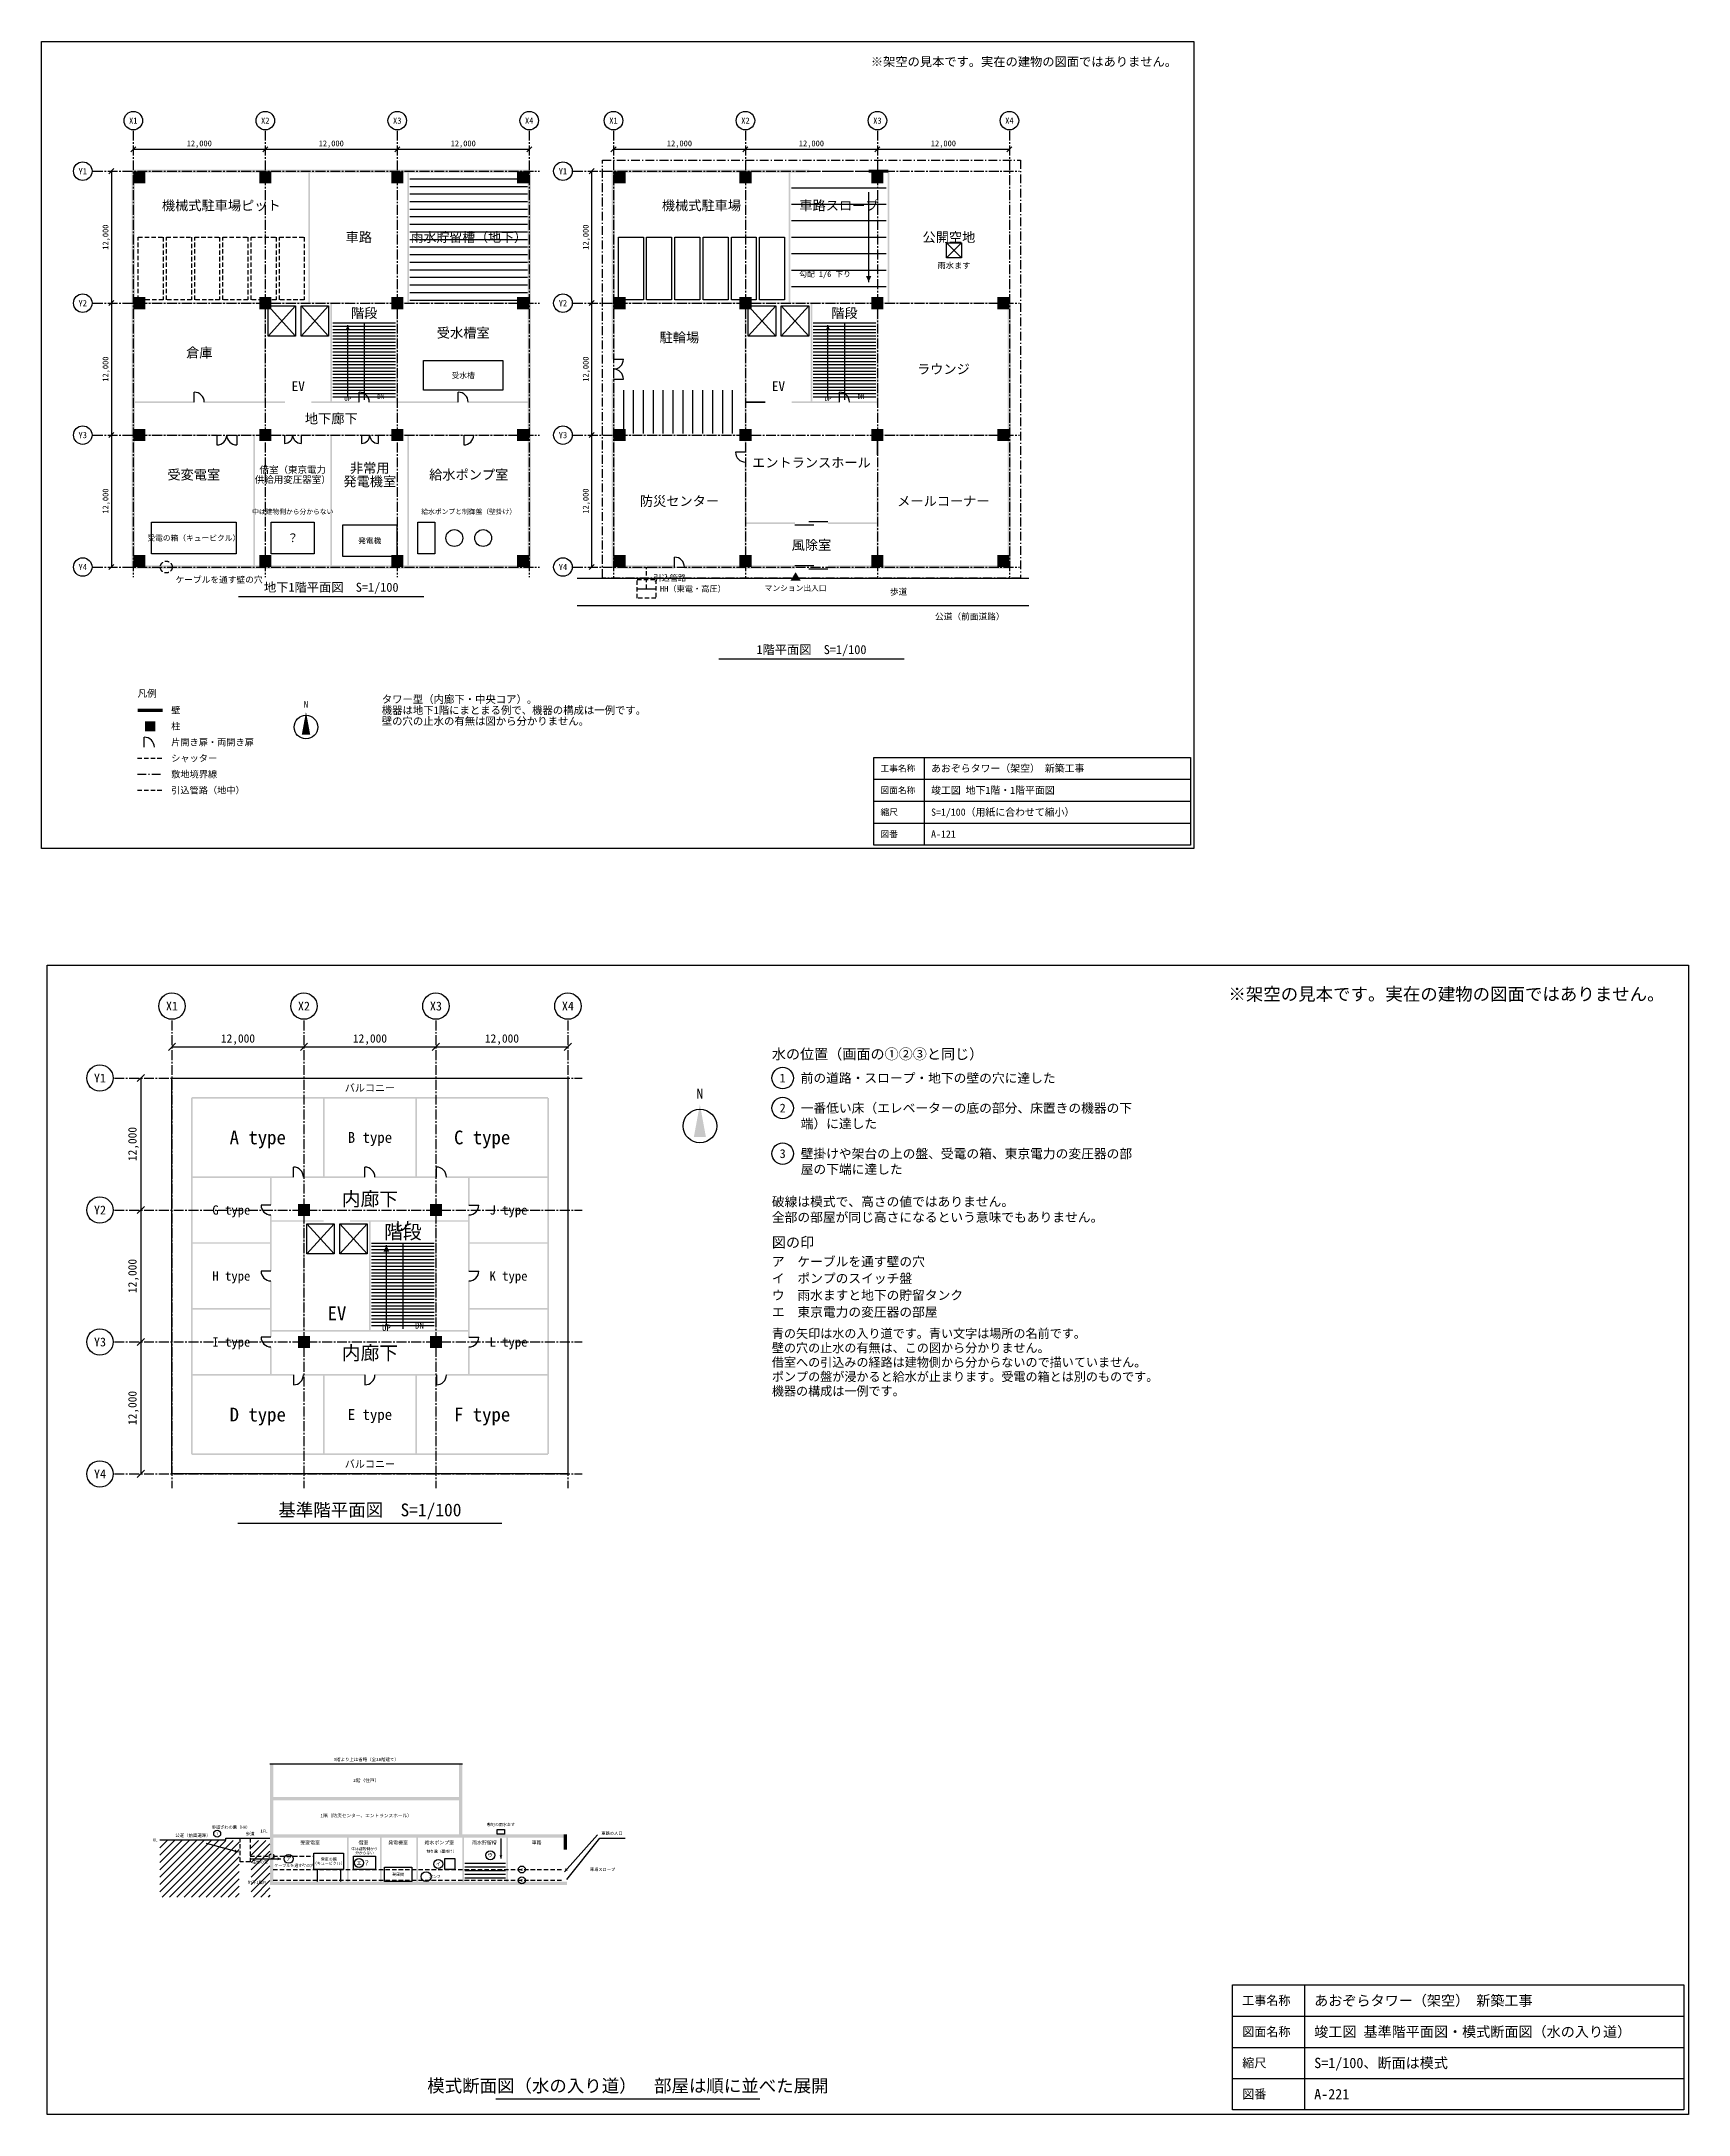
# Model space of a CAD drawing. Header units: millimetres. Extents: x 1226 to 150982, y -189744 to -1226.
import ezdxf
from ezdxf.enums import TextEntityAlignment as Align

# ---------------------------------------------------------------- set-up
doc = ezdxf.new("R2010")
doc.units = ezdxf.units.MM
for name, pattern in [('CENTER', [1350, 900, -150, 150, -150]), ('DASHDOT', [1300, 800, -200, 100, -200]), ('DASHED', [600, 400, -200])]:
    doc.linetypes.add(name, pattern=pattern)
for name, color, linetype in [('シャッター', 7, 'DASHED'), ('図枠', 7, 'CONTINUOUS'), ('地盤', 8, 'CONTINUOUS'), ('壁', 7, 'CONTINUOUS'), ('寸法', 5, 'CONTINUOUS'), ('建具', 7, 'CONTINUOUS'), ('引込', 5, 'DASHED'), ('敷地', 7, 'DASHDOT'), ('文字', 7, 'CONTINUOUS'), ('柱', 7, 'CONTINUOUS'), ('水の位置', 4, 'DASHED'), ('水の入り道', 4, 'CONTINUOUS'), ('設備', 8, 'CONTINUOUS'), ('通り芯', 1, 'CENTER'), ('道路', 8, 'CONTINUOUS'), ('階段EV', 8, 'CONTINUOUS')]:
    doc.layers.add(name, color=color, linetype=linetype)
doc.styles.add('JP', font='msgothic.ttc')

msp = doc.modelspace()

# ---------------------------------------------------------------- linework, layer by layer
at = {"layer": 'シャッター'}
for p, q in [((71034.04, -13021.28), (76434.04, -13021.28)), ((9957.45, -66408.51), (12255.32, -66408.51))]:
    msp.add_line(p, q, dxfattribs=at)
for points in [[(10024.47, -19021.28), (12291.13, -19021.28), (12291.13, -24721.28), (10024.47, -24721.28)], [(12591.13, -19021.28), (14857.8, -19021.28), (14857.8, -24721.28), (12591.13, -24721.28)], [(15157.8, -19021.28), (17424.47, -19021.28), (17424.47, -24721.28), (15157.8, -24721.28)], [(17724.47, -19021.28), (19991.13, -19021.28), (19991.13, -24721.28), (17724.47, -24721.28)], [(20291.13, -19021.28), (22557.8, -19021.28), (22557.8, -24721.28), (20291.13, -24721.28)], [(22857.8, -19021.28), (25124.47, -19021.28), (25124.47, -24721.28), (22857.8, -24721.28)]]:
    msp.add_lwpolyline(points, close=True, dxfattribs=at)
at = {"layer": '図枠'}
for p, q in [((19148.94, -51702.13), (36000, -51702.13)), ((62808.51, -57370.21), (79659.57, -57370.21)), ((81497.87, -66331.91), (81497.87, -74297.87)), ((76902.13, -68323.4), (105702.13, -68323.4)), ((76902.13, -70314.89), (105702.13, -70314.89)), ((76902.13, -72306.38), (105702.13, -72306.38)), ((19090.91, -135962.09), (43090.91, -135962.09)), ((22000, -157862.09), (39500, -157862.09)), ((116072.73, -177962.09), (116072.73, -189307.54)), ((109527.27, -180798.45), (150545.45, -180798.45)), ((109527.27, -183634.82), (150545.45, -183634.82)), ((109527.27, -186471.18), (150545.45, -186471.18)), ((42545.45, -188325.73), (66545.45, -188325.73))]:
    msp.add_line(p, q, dxfattribs=at)
for points in [[(1225.53, -1225.53), (106008.51, -1225.53), (106008.51, -74604.26), (1225.53, -74604.26)], [(76902.13, -66331.91), (105702.13, -66331.91), (105702.13, -74297.87), (76902.13, -74297.87)], [(1745.45, -85234.82), (150981.82, -85234.82), (150981.82, -189743.91), (1745.45, -189743.91)], [(109527.27, -177962.09), (150545.45, -177962.09), (150545.45, -189307.54), (109527.27, -189307.54)]]:
    msp.add_lwpolyline(points, close=True, dxfattribs=at)
for centre, radius in [((9574.47, -8425.53), 842.55), ((21574.47, -8425.53), 842.55), ((33574.47, -8425.53), 842.55), ((45574.47, -8425.53), 842.55), ((53234.04, -8425.53), 842.55), ((65234.04, -8425.53), 842.55), ((77234.04, -8425.53), 842.55), ((89234.04, -8425.53), 842.55), ((4978.72, -13021.28), 842.55), ((48638.3, -13021.28), 842.55), ((4978.72, -25021.28), 842.55), ((48638.3, -25021.28), 842.55), ((4978.72, -37021.28), 842.55), ((48638.3, -37021.28), 842.55), ((4978.72, -49021.28), 842.55), ((48638.3, -49021.28), 842.55), ((25276.6, -63574.47), 1072.34), ((13090.91, -88943.91), 1200), ((25090.91, -88943.91), 1200), ((37090.91, -88943.91), 1200), ((49090.91, -88943.91), 1200), ((6545.45, -95489.36), 1200), ((61090.91, -99853), 1527.27), ((6545.45, -107489.36), 1200), ((6545.45, -119489.36), 1200), ((6545.45, -131489.36), 1200), ((42037.04, -166162.09), 407.41), ((23700, -166492.09), 407.41), ((30100, -166862.09), 407.41), ((37300, -166962.09), 407.41)]:
    msp.add_circle(centre, radius, dxfattribs=at)
for points in [[(69794.04, -49485.11), (69334.47, -50251.06), (70253.62, -50251.06)], [(25276.6, -62195.74), (24893.62, -64263.83), (25659.57, -64263.83)], [(61090.91, -97889.36), (60545.45, -100834.82), (61636.36, -100834.82)]]:
    msp.add_solid(points, dxfattribs=at)
at = {"layer": '地盤'}
for p, q in [((12666.67, -164836.16), (12000, -165502.83)), ((13333.33, -164836.16), (12000, -166169.5)), ((14000, -164836.16), (12000, -166836.16)), ((14666.67, -164836.16), (12000, -167502.83)), ((15333.33, -164836.16), (12000, -168169.5)), ((16000, -164836.16), (12000, -168836.16)), ((16666.67, -164836.16), (12000, -169502.83)), ((17333.33, -164836.16), (12207.41, -169962.09)), ((18000, -164836.16), (12874.07, -169962.09)), ((18666.67, -164836.16), (13540.74, -169962.09)), ((19200, -164969.5), (14207.41, -169962.09)), ((19200, -165636.16), (14874.07, -169962.09)), ((20966.67, -164836.16), (20300, -165502.83)), ((21633.33, -164836.16), (20300, -166169.5)), ((22000, -165136.16), (20300, -166836.16)), ((22000, -165802.83), (20300, -167502.83)), ((19200, -166302.83), (15540.74, -169962.09)), ((19200, -166969.5), (16207.41, -169962.09)), ((19200, -167636.16), (16874.07, -169962.09)), ((22000, -166469.5), (20300, -168169.5)), ((22000, -167136.16), (20300, -168836.16)), ((19200, -168302.83), (17540.74, -169962.09)), ((19200, -168969.5), (18207.41, -169962.09)), ((19200, -169636.16), (18874.07, -169962.09)), ((22000, -167802.83), (20300, -169502.83)), ((22000, -168469.5), (20507.41, -169962.09)), ((22000, -169136.16), (21174.07, -169962.09)), ((22000, -169802.83), (21840.74, -169962.09))]:
    msp.add_line(p, q, dxfattribs=at)
at = {"layer": '壁'}
for points in [[(9424.47, -13021.28), (9724.47, -13021.28), (9424.47, -49021.28), (9724.47, -49021.28)], [(9574.47, -12871.28), (45574.47, -12871.28), (9574.47, -13171.28), (45574.47, -13171.28)], [(25499.47, -13021.28), (25649.47, -13021.28), (25499.47, -25021.28), (25649.47, -25021.28)], [(34499.47, -13021.28), (34649.47, -13021.28), (34499.47, -25021.28), (34649.47, -25021.28)], [(45424.47, -13021.28), (45724.47, -13021.28), (45424.47, -49021.28), (45724.47, -49021.28)], [(53084.04, -13021.28), (53384.04, -13021.28), (53084.04, -30121.28), (53384.04, -30121.28)], [(53234.04, -12871.28), (71034.04, -12871.28), (53234.04, -13171.28), (71034.04, -13171.28)], [(69159.04, -13021.28), (69309.04, -13021.28), (69159.04, -25021.28), (69309.04, -25021.28)], [(76434.04, -12871.28), (78234.04, -12871.28), (76434.04, -13171.28), (78234.04, -13171.28)], [(78159.04, -13021.28), (78309.04, -13021.28), (78159.04, -25021.28), (78309.04, -25021.28)], [(9574.47, -24946.28), (29174.47, -24946.28), (9574.47, -25096.28), (29174.47, -25096.28)], [(21499.47, -25021.28), (21649.47, -25021.28), (21499.47, -34021.28), (21649.47, -34021.28)], [(27499.47, -25021.28), (27649.47, -25021.28), (27499.47, -34021.28), (27649.47, -34021.28)], [(30974.47, -24946.28), (45574.47, -24946.28), (30974.47, -25096.28), (45574.47, -25096.28)], [(33499.47, -25021.28), (33649.47, -25021.28), (33499.47, -34021.28), (33649.47, -34021.28)], [(53234.04, -24946.28), (89234.04, -24946.28), (53234.04, -25096.28), (89234.04, -25096.28)], [(65159.04, -25021.28), (65309.04, -25021.28), (65159.04, -38571.28), (65309.04, -38571.28)], [(71159.04, -25021.28), (71309.04, -25021.28), (71159.04, -34021.28), (71309.04, -34021.28)], [(77159.04, -25021.28), (77309.04, -25021.28), (77159.04, -34321.28), (77309.04, -34321.28)], [(89084.04, -25021.28), (89384.04, -25021.28), (89084.04, -49021.28), (89384.04, -49021.28)], [(53084.04, -31921.28), (53384.04, -31921.28), (53084.04, -49021.28), (53384.04, -49021.28)], [(9574.47, -33946.28), (15124.47, -33946.28), (9574.47, -34096.28), (15124.47, -34096.28)], [(16024.47, -33946.28), (23374.47, -33946.28), (16024.47, -34096.28), (23374.47, -34096.28)], [(25774.47, -33946.28), (30124.47, -33946.28), (25774.47, -34096.28), (30124.47, -34096.28)], [(31024.47, -33946.28), (39124.47, -33946.28), (31024.47, -34096.28), (39124.47, -34096.28)], [(40024.47, -33946.28), (45574.47, -33946.28), (40024.47, -34096.28), (45574.47, -34096.28)], [(65234.04, -33946.28), (67034.04, -33946.28), (65234.04, -34096.28), (67034.04, -34096.28)], [(69434.04, -33946.28), (73784.04, -33946.28), (69434.04, -34096.28), (73784.04, -34096.28)], [(74684.04, -33946.28), (77234.04, -33946.28), (74684.04, -34096.28), (77234.04, -34096.28)], [(9574.47, -36946.28), (17174.47, -36946.28), (9574.47, -37096.28), (17174.47, -37096.28)], [(18974.47, -36946.28), (23324.47, -36946.28), (18974.47, -37096.28), (23324.47, -37096.28)], [(20499.47, -37021.28), (20649.47, -37021.28), (20499.47, -49021.28), (20649.47, -49021.28)], [(24824.47, -36946.28), (30324.47, -36946.28), (24824.47, -37096.28), (30324.47, -37096.28)], [(27499.47, -37021.28), (27649.47, -37021.28), (27499.47, -49021.28), (27649.47, -49021.28)], [(31824.47, -36946.28), (39624.47, -36946.28), (31824.47, -37096.28), (39624.47, -37096.28)], [(34499.47, -37021.28), (34649.47, -37021.28), (34499.47, -49021.28), (34649.47, -49021.28)], [(40524.47, -36946.28), (45574.47, -36946.28), (40524.47, -37096.28), (45574.47, -37096.28)], [(53234.04, -36946.28), (65234.04, -36946.28), (53234.04, -37096.28), (65234.04, -37096.28)], [(77159.04, -36721.28), (77309.04, -36721.28), (77159.04, -38821.28), (77309.04, -38821.28)], [(77234.04, -36946.28), (89234.04, -36946.28), (77234.04, -37096.28), (89234.04, -37096.28)], [(65159.04, -39471.28), (65309.04, -39471.28), (65159.04, -49021.28), (65309.04, -49021.28)], [(77159.04, -41221.28), (77309.04, -41221.28), (77159.04, -49021.28), (77309.04, -49021.28)], [(65234.04, -44946.28), (69734.04, -44946.28), (65234.04, -45096.28), (69734.04, -45096.28)], [(72734.04, -44946.28), (77234.04, -44946.28), (72734.04, -45096.28), (77234.04, -45096.28)], [(9574.47, -48871.28), (45574.47, -48871.28), (9574.47, -49171.28), (45574.47, -49171.28)], [(53234.04, -48871.28), (58784.04, -48871.28), (53234.04, -49171.28), (58784.04, -49171.28)], [(59684.04, -48871.28), (69734.04, -48871.28), (59684.04, -49171.28), (69734.04, -49171.28)], [(72734.04, -48871.28), (89234.04, -48871.28), (72734.04, -49171.28), (89234.04, -49171.28)], [(9957.45, -61889.36), (12255.32, -61889.36), (9957.45, -62195.74), (12255.32, -62195.74)], [(14815.91, -97289.36), (14965.91, -97289.36), (14815.91, -129689.36), (14965.91, -129689.36)], [(14890.91, -97214.36), (47290.91, -97214.36), (14890.91, -97364.36), (47290.91, -97364.36)], [(26815.91, -97289.36), (26965.91, -97289.36), (26815.91, -104489.36), (26965.91, -104489.36)], [(35215.91, -97289.36), (35365.91, -97289.36), (35215.91, -104489.36), (35365.91, -104489.36)], [(47215.91, -97289.36), (47365.91, -97289.36), (47215.91, -129689.36), (47365.91, -129689.36)], [(14890.91, -104414.36), (24140.91, -104414.36), (14890.91, -104564.36), (24140.91, -104564.36)], [(22015.91, -104489.36), (22165.91, -104489.36), (22015.91, -107039.36), (22165.91, -107039.36)], [(25040.91, -104414.36), (30640.91, -104414.36), (25040.91, -104564.36), (30640.91, -104564.36)], [(31540.91, -104414.36), (37140.91, -104414.36), (31540.91, -104564.36), (37140.91, -104564.36)], [(38040.91, -104414.36), (47290.91, -104414.36), (38040.91, -104564.36), (47290.91, -104564.36)], [(40015.91, -104489.36), (40165.91, -104489.36), (40015.91, -107039.36), (40165.91, -107039.36)], [(22015.91, -107939.36), (22165.91, -107939.36), (22015.91, -113039.36), (22165.91, -113039.36)], [(22090.91, -108414.36), (26890.91, -108414.36), (22090.91, -108564.36), (26890.91, -108564.36)], [(25015.91, -108489.36), (25165.91, -108489.36), (25015.91, -118489.36), (25165.91, -118489.36)], [(29290.91, -108414.36), (33640.91, -108414.36), (29290.91, -108564.36), (33640.91, -108564.36)], [(31015.91, -108489.36), (31165.91, -108489.36), (31015.91, -118489.36), (31165.91, -118489.36)], [(34540.91, -108414.36), (40090.91, -108414.36), (34540.91, -108564.36), (40090.91, -108564.36)], [(37015.91, -108489.36), (37165.91, -108489.36), (37015.91, -118489.36), (37165.91, -118489.36)], [(40015.91, -107939.36), (40165.91, -107939.36), (40015.91, -113039.36), (40165.91, -113039.36)], [(14890.91, -110414.36), (22090.91, -110414.36), (14890.91, -110564.36), (22090.91, -110564.36)], [(40090.91, -110414.36), (47290.91, -110414.36), (40090.91, -110564.36), (47290.91, -110564.36)], [(22015.91, -113939.36), (22165.91, -113939.36), (22015.91, -119039.36), (22165.91, -119039.36)], [(40015.91, -113939.36), (40165.91, -113939.36), (40015.91, -119039.36), (40165.91, -119039.36)], [(14890.91, -116414.36), (22090.91, -116414.36), (14890.91, -116564.36), (22090.91, -116564.36)], [(40090.91, -116414.36), (47290.91, -116414.36), (40090.91, -116564.36), (47290.91, -116564.36)], [(22090.91, -118414.36), (40090.91, -118414.36), (22090.91, -118564.36), (40090.91, -118564.36)], [(22015.91, -119939.36), (22165.91, -119939.36), (22015.91, -122489.36), (22165.91, -122489.36)], [(40015.91, -119939.36), (40165.91, -119939.36), (40015.91, -122489.36), (40165.91, -122489.36)], [(14890.91, -122414.36), (24140.91, -122414.36), (14890.91, -122564.36), (24140.91, -122564.36)], [(25040.91, -122414.36), (30640.91, -122414.36), (25040.91, -122564.36), (30640.91, -122564.36)], [(26815.91, -122489.36), (26965.91, -122489.36), (26815.91, -129689.36), (26965.91, -129689.36)], [(31540.91, -122414.36), (37140.91, -122414.36), (31540.91, -122564.36), (37140.91, -122564.36)], [(35215.91, -122489.36), (35365.91, -122489.36), (35215.91, -129689.36), (35365.91, -129689.36)], [(38040.91, -122414.36), (47290.91, -122414.36), (38040.91, -122564.36), (47290.91, -122564.36)], [(14890.91, -129614.36), (47290.91, -129614.36), (14890.91, -129764.36), (47290.91, -129764.36)], [(22000, -157862.09), (22300, -157862.09), (22000, -168862.09), (22300, -168862.09)], [(39200, -157862.09), (39500, -157862.09), (39200, -164262.09), (39500, -164262.09)], [(22000, -160862.09), (39500, -160862.09), (22000, -161162.09), (39500, -161162.09)], [(22000, -164262.09), (39500, -164262.09), (22000, -164562.09), (39500, -164562.09)], [(29000, -164562.09), (29150, -164562.09), (29000, -168562.09), (29150, -168562.09)], [(32000, -164562.09), (32150, -164562.09), (32000, -168562.09), (32150, -168562.09)], [(35300, -164562.09), (35450, -164562.09), (35300, -168562.09), (35450, -168562.09)], [(39500, -164262.09), (49000, -164262.09), (39500, -164562.09), (49000, -164562.09)], [(39500, -164562.09), (39650, -164562.09), (39500, -168562.09), (39650, -168562.09)], [(43500, -164562.09), (43650, -164562.09), (43500, -168562.09), (43650, -168562.09)], [(48700, -164262.09), (49000, -164262.09), (48700, -165662.09), (49000, -165662.09)], [(22000, -168562.09), (49000, -168562.09), (22000, -168862.09), (49000, -168862.09)]]:
    msp.add_solid(points, dxfattribs=at)
at = {"layer": '寸法'}
for p, q in [((9344.68, -11259.57), (9804.26, -10800)), ((9574.47, -11029.79), (45574.47, -11029.79)), ((21344.68, -11259.57), (21804.26, -10800)), ((33344.68, -11259.57), (33804.26, -10800)), ((45344.68, -11259.57), (45804.26, -10800)), ((53004.26, -11259.57), (53463.83, -10800)), ((53234.04, -11029.79), (89234.04, -11029.79)), ((65004.26, -11259.57), (65463.83, -10800)), ((77004.26, -11259.57), (77463.83, -10800)), ((89004.26, -11259.57), (89463.83, -10800)), ((7353.19, -13251.06), (7812.77, -12791.49)), ((7582.98, -13021.28), (7582.98, -49021.28)), ((51012.77, -13251.06), (51472.34, -12791.49)), ((51242.55, -13021.28), (51242.55, -49021.28)), ((34727.66, -13710.64), (45421.28, -13710.64)), ((34727.66, -14400), (45421.28, -14400)), ((34727.66, -15089.36), (45421.28, -15089.36)), ((34727.66, -15778.72), (45421.28, -15778.72)), ((34727.66, -16468.09), (45421.28, -16468.09)), ((34727.66, -17157.45), (45421.28, -17157.45)), ((34727.66, -17846.81), (45421.28, -17846.81)), ((34727.66, -18536.17), (45421.28, -18536.17)), ((34727.66, -19225.53), (45421.28, -19225.53)), ((34727.66, -19914.89), (45421.28, -19914.89)), ((34727.66, -20604.26), (45421.28, -20604.26)), ((83504.68, -19531.91), (84883.4, -20910.64)), ((84883.4, -19531.91), (83504.68, -20910.64)), ((34727.66, -21293.62), (45421.28, -21293.62)), ((34727.66, -21982.98), (45421.28, -21982.98)), ((34727.66, -22672.34), (45421.28, -22672.34)), ((34727.66, -23361.7), (45421.28, -23361.7)), ((34727.66, -24051.06), (45421.28, -24051.06)), ((7353.19, -25251.06), (7812.77, -24791.49)), ((34727.66, -24740.43), (45421.28, -24740.43)), ((51012.77, -25251.06), (51472.34, -24791.49)), ((7353.19, -37251.06), (7812.77, -36791.49)), ((51012.77, -37251.06), (51472.34, -36791.49)), ((7353.19, -49251.06), (7812.77, -48791.49)), ((51012.77, -49251.06), (51472.34, -48791.49)), ((55391.49, -51001.28), (57076.6, -51001.28)), ((12763.64, -92980.27), (13418.18, -92325.73)), ((24763.64, -92980.27), (25418.18, -92325.73)), ((36763.64, -92980.27), (37418.18, -92325.73)), ((48763.64, -92980.27), (49418.18, -92325.73)), ((13090.91, -92653), (49090.91, -92653)), ((9927.27, -95816.63), (10581.82, -95162.09)), ((10254.55, -95489.36), (10254.55, -131489.36)), ((9927.27, -107816.63), (10581.82, -107162.09)), ((9927.27, -119816.63), (10581.82, -119162.09)), ((9927.27, -131816.63), (10581.82, -131162.09)), ((39724.07, -166895.42), (43425.93, -166895.42)), ((39724.07, -167228.76), (43425.93, -167228.76)), ((39724.07, -167562.09), (43425.93, -167562.09)), ((39724.07, -167895.42), (43425.93, -167895.42)), ((39724.07, -168228.76), (43425.93, -168228.76))]:
    msp.add_line(p, q, dxfattribs=at)
for points in [[(83504.68, -19531.91), (84883.4, -19531.91), (84883.4, -20910.64), (83504.68, -20910.64)], [(42666.67, -163817.64), (43333.33, -163817.64), (43333.33, -164262.09), (42666.67, -164262.09)]]:
    msp.add_lwpolyline(points, close=True, dxfattribs=at)
at = {"layer": '建具'}
for p, q in [((76434.04, -14941.28), (76434.04, -23101.28)), ((53234.04, -30121.28), (54134.04, -30121.28)), ((53234.04, -31921.28), (54134.04, -31921.28)), ((15124.47, -34021.28), (15124.47, -33121.28)), ((30124.47, -34021.28), (30124.47, -33121.28)), ((39124.47, -34021.28), (39124.47, -33121.28)), ((73784.04, -34021.28), (73784.04, -33121.28)), ((17174.47, -37021.28), (17174.47, -37921.28)), ((18974.47, -37021.28), (18974.47, -37921.28)), ((23324.47, -37021.28), (23324.47, -37771.28)), ((24824.47, -37021.28), (24824.47, -37771.28)), ((30324.47, -37021.28), (30324.47, -37771.28)), ((31824.47, -37021.28), (31824.47, -37771.28)), ((39624.47, -37021.28), (39624.47, -37921.28)), ((65234.04, -38571.28), (64334.04, -38571.28)), ((69734.04, -45174.47), (71463.83, -45174.47)), ((71004.26, -44868.09), (72734.04, -44868.09)), ((58784.04, -49021.28), (58784.04, -48121.28)), ((69734.04, -48868.09), (71463.83, -48868.09)), ((71004.26, -49174.47), (72734.04, -49174.47)), ((10570.21, -65412.77), (10570.21, -64493.62)), ((24140.91, -104489.36), (24140.91, -103589.36)), ((30640.91, -104489.36), (30640.91, -103589.36)), ((37140.91, -104489.36), (37140.91, -103589.36)), ((22090.91, -107039.36), (21190.91, -107039.36)), ((40090.91, -107039.36), (40990.91, -107039.36)), ((33640.91, -108489.36), (33640.91, -109389.36)), ((22090.91, -113039.36), (21190.91, -113039.36)), ((40090.91, -113039.36), (40990.91, -113039.36)), ((22090.91, -119039.36), (21190.91, -119039.36)), ((40090.91, -119039.36), (40990.91, -119039.36)), ((24140.91, -122489.36), (24140.91, -123389.36)), ((30640.91, -122489.36), (30640.91, -123389.36)), ((37140.91, -122489.36), (37140.91, -123389.36))]:
    msp.add_line(p, q, dxfattribs=at)
msp.add_lwpolyline([(13090.91, -95489.36), (49090.91, -95489.36), (49090.91, -131489.36), (13090.91, -131489.36)], close=True, dxfattribs=at)
for centre, radius, start, end in [((53234.04, -30121.28), 900, 270, 0), ((53234.04, -31921.28), 900, 0, 90), ((15124.47, -34021.28), 900, 0, 90), ((30124.47, -34021.28), 900, 0, 90), ((39124.47, -34021.28), 900, 0, 90), ((73784.04, -34021.28), 900, 0, 90), ((17174.47, -37021.28), 900, 270, 0), ((18974.47, -37021.28), 900, 180, 270), ((23324.47, -37021.28), 750, 270, 0), ((24824.47, -37021.28), 750, 180, 270), ((30324.47, -37021.28), 750, 270, 0), ((31824.47, -37021.28), 750, 180, 270), ((39624.47, -37021.28), 900, 270, 0), ((65234.04, -38571.28), 900, 180, 270), ((58784.04, -49021.28), 900, 0, 90), ((10570.21, -65412.77), 919.15, 0, 90), ((24140.91, -104489.36), 900, 0, 90), ((30640.91, -104489.36), 900, 0, 90), ((37140.91, -104489.36), 900, 0, 90), ((22090.91, -107039.36), 900, 180, 270), ((40090.91, -107039.36), 900, 270, 0), ((33640.91, -108489.36), 900, 270, 0), ((22090.91, -113039.36), 900, 180, 270), ((40090.91, -113039.36), 900, 270, 0), ((22090.91, -119039.36), 900, 180, 270), ((40090.91, -119039.36), 900, 270, 0), ((24140.91, -122489.36), 900, 270, 0), ((30640.91, -122489.36), 900, 270, 0), ((37140.91, -122489.36), 900, 270, 0)]:
    msp.add_arc(centre, radius, start, end, dxfattribs=at)
msp.add_solid([(76434.04, -23101.28), (76184.18, -22541.77), (76683.9, -22541.77)], dxfattribs=at)
at = {"layer": '引込'}
for p, q in [((56234.04, -51001.28), (56234.04, -49021.28)), ((9957.45, -69319.15), (12255.32, -69319.15)), ((20200, -166262.09), (22000, -166262.09)), ((22300, -166262.09), (26000, -166262.09))]:
    msp.add_line(p, q, dxfattribs=at)
for points in [[(55391.49, -50158.72), (57076.6, -50158.72), (57076.6, -51843.83), (55391.49, -51843.83)], [(19300, -164612.09), (20200, -164612.09), (20200, -166762.09), (19300, -166762.09)]]:
    msp.add_lwpolyline(points, close=True, dxfattribs=at)
for centre, radius in [((12574.47, -49021.28), 536.17), ((22150, -166262.09), 222.22)]:
    msp.add_circle(centre, radius, dxfattribs=at)
at = {"layer": '敷地'}
msp.add_line((9957.45, -67863.83), (12255.32, -67863.83), dxfattribs=at)
msp.add_lwpolyline([(52234.04, -12021.28), (90234.04, -12021.28), (90234.04, -50021.28), (52234.04, -50021.28)], close=True, dxfattribs=at)
at = {"layer": '柱'}
for points in [[(9574.47, -13021.28), (10674.47, -13021.28), (9574.47, -14121.28), (10674.47, -14121.28)], [(21024.47, -13021.28), (22124.47, -13021.28), (21024.47, -14121.28), (22124.47, -14121.28)], [(33024.47, -13021.28), (34124.47, -13021.28), (33024.47, -14121.28), (34124.47, -14121.28)], [(44474.47, -13021.28), (45574.47, -13021.28), (44474.47, -14121.28), (45574.47, -14121.28)], [(53234.04, -13021.28), (54334.04, -13021.28), (53234.04, -14121.28), (54334.04, -14121.28)], [(64684.04, -13021.28), (65784.04, -13021.28), (64684.04, -14121.28), (65784.04, -14121.28)], [(76684.04, -13021.28), (77784.04, -13021.28), (76684.04, -14121.28), (77784.04, -14121.28)], [(9574.47, -24471.28), (10674.47, -24471.28), (9574.47, -25571.28), (10674.47, -25571.28)], [(21024.47, -24471.28), (22124.47, -24471.28), (21024.47, -25571.28), (22124.47, -25571.28)], [(33024.47, -24471.28), (34124.47, -24471.28), (33024.47, -25571.28), (34124.47, -25571.28)], [(44474.47, -24471.28), (45574.47, -24471.28), (44474.47, -25571.28), (45574.47, -25571.28)], [(53234.04, -24471.28), (54334.04, -24471.28), (53234.04, -25571.28), (54334.04, -25571.28)], [(64684.04, -24471.28), (65784.04, -24471.28), (64684.04, -25571.28), (65784.04, -25571.28)], [(76684.04, -24471.28), (77784.04, -24471.28), (76684.04, -25571.28), (77784.04, -25571.28)], [(88134.04, -24471.28), (89234.04, -24471.28), (88134.04, -25571.28), (89234.04, -25571.28)], [(9574.47, -36471.28), (10674.47, -36471.28), (9574.47, -37571.28), (10674.47, -37571.28)], [(21024.47, -36471.28), (22124.47, -36471.28), (21024.47, -37571.28), (22124.47, -37571.28)], [(33024.47, -36471.28), (34124.47, -36471.28), (33024.47, -37571.28), (34124.47, -37571.28)], [(44474.47, -36471.28), (45574.47, -36471.28), (44474.47, -37571.28), (45574.47, -37571.28)], [(53234.04, -36471.28), (54334.04, -36471.28), (53234.04, -37571.28), (54334.04, -37571.28)], [(64684.04, -36471.28), (65784.04, -36471.28), (64684.04, -37571.28), (65784.04, -37571.28)], [(76684.04, -36471.28), (77784.04, -36471.28), (76684.04, -37571.28), (77784.04, -37571.28)], [(88134.04, -36471.28), (89234.04, -36471.28), (88134.04, -37571.28), (89234.04, -37571.28)], [(9574.47, -47921.28), (10674.47, -47921.28), (9574.47, -49021.28), (10674.47, -49021.28)], [(21024.47, -47921.28), (22124.47, -47921.28), (21024.47, -49021.28), (22124.47, -49021.28)], [(33024.47, -47921.28), (34124.47, -47921.28), (33024.47, -49021.28), (34124.47, -49021.28)], [(44474.47, -47921.28), (45574.47, -47921.28), (44474.47, -49021.28), (45574.47, -49021.28)], [(53234.04, -47921.28), (54334.04, -47921.28), (53234.04, -49021.28), (54334.04, -49021.28)], [(64684.04, -47921.28), (65784.04, -47921.28), (64684.04, -49021.28), (65784.04, -49021.28)], [(76684.04, -47921.28), (77784.04, -47921.28), (76684.04, -49021.28), (77784.04, -49021.28)], [(88134.04, -47921.28), (89234.04, -47921.28), (88134.04, -49021.28), (89234.04, -49021.28)], [(10646.81, -63038.3), (11565.96, -63038.3), (10646.81, -63957.45), (11565.96, -63957.45)], [(24540.91, -106939.36), (25640.91, -106939.36), (24540.91, -108039.36), (25640.91, -108039.36)], [(36540.91, -106939.36), (37640.91, -106939.36), (36540.91, -108039.36), (37640.91, -108039.36)], [(24540.91, -118939.36), (25640.91, -118939.36), (24540.91, -120039.36), (25640.91, -120039.36)], [(36540.91, -118939.36), (37640.91, -118939.36), (36540.91, -120039.36), (37640.91, -120039.36)]]:
    msp.add_solid(points, dxfattribs=at)
at = {"layer": '水の位置'}
for p, q in [((22300, -167462.09), (48700, -167462.09)), ((22300, -168442.09), (48700, -168442.09))]:
    msp.add_line(p, q, dxfattribs=at)
at = {"layer": '水の入り道'}
for p, q in [((16200, -165058.39), (19100, -165862.09)), ((43000, -164636.16), (43000, -166462.09)), ((51777.78, -164315.79), (48777.78, -167662.09)), ((20250, -166492.09), (23000, -166492.09))]:
    msp.add_line(p, q, dxfattribs=at)
for centre, radius in [((68618.18, -95489.36), 981.82), ((68618.18, -98216.63), 981.82), ((68618.18, -102362.09), 981.82), ((17200, -164206.53), 314.81), ((44900, -167462.09), 314.81), ((44900, -168442.09), 314.81)]:
    msp.add_circle(centre, radius, dxfattribs=at)
for points in [[(19100, -165862.09), (18770.39, -165911.79), (18842.99, -165649.82)], [(23000, -166492.09), (22695.64, -166628.01), (22695.64, -166356.17)], [(43000, -166462.09), (42864.08, -166157.73), (43135.92, -166157.73)], [(48777.78, -167662.09), (48879.75, -167344.73), (49082.15, -167526.2)]]:
    msp.add_solid(points, dxfattribs=at)
at = {"layer": '設備'}
for p, q in [((54134.04, -32941.28), (54134.04, -36871.28)), ((55034.04, -32941.28), (55034.04, -36871.28)), ((55934.04, -32941.28), (55934.04, -36871.28)), ((56834.04, -32941.28), (56834.04, -36871.28)), ((57734.04, -32941.28), (57734.04, -36871.28)), ((58634.04, -32941.28), (58634.04, -36871.28)), ((59534.04, -32941.28), (59534.04, -36871.28)), ((60434.04, -32941.28), (60434.04, -36871.28)), ((61334.04, -32941.28), (61334.04, -36871.28)), ((62234.04, -32941.28), (62234.04, -36871.28)), ((63134.04, -32941.28), (63134.04, -36871.28)), ((64034.04, -32941.28), (64034.04, -36871.28)), ((26300, -167462.09), (26300, -168562.09)), ((28400, -167462.09), (28400, -168562.09))]:
    msp.add_line(p, q, dxfattribs=at)
for points in [[(53684.04, -19021.28), (55950.71, -19021.28), (55950.71, -24721.28), (53684.04, -24721.28)], [(56250.71, -19021.28), (58517.38, -19021.28), (58517.38, -24721.28), (56250.71, -24721.28)], [(58817.38, -19021.28), (61084.04, -19021.28), (61084.04, -24721.28), (58817.38, -24721.28)], [(61384.04, -19021.28), (63650.71, -19021.28), (63650.71, -24721.28), (61384.04, -24721.28)], [(63950.71, -19021.28), (66217.38, -19021.28), (66217.38, -24721.28), (63950.71, -24721.28)], [(66517.38, -19021.28), (68784.04, -19021.28), (68784.04, -24721.28), (66517.38, -24721.28)], [(35974.47, -30241.28), (43174.47, -30241.28), (43174.47, -32941.28), (35974.47, -32941.28)], [(11224.47, -44941.28), (18924.47, -44941.28), (18924.47, -47821.28), (11224.47, -47821.28)], [(22114.47, -44941.28), (26034.47, -44941.28), (26034.47, -47821.28), (22114.47, -47821.28)], [(28624.47, -45181.28), (33524.47, -45181.28), (33524.47, -48061.28), (28624.47, -48061.28)], [(35454.47, -44941.28), (36994.47, -44941.28), (36994.47, -47821.28), (35454.47, -47821.28)], [(26000, -165962.09), (28700, -165962.09), (28700, -167462.09), (26000, -167462.09)], [(29600, -166262.09), (31600, -166262.09), (31600, -167462.09), (29600, -167462.09)], [(32400, -167262.09), (34900, -167262.09), (34900, -168562.09), (32400, -168562.09)], [(37900, -166462.09), (38800, -166462.09), (38800, -167462.09), (37900, -167462.09)]]:
    msp.add_lwpolyline(points, close=True, dxfattribs=at)
for centre, radius in [((38765.47, -46381.28), 770), ((41383.47, -46381.28), 770), ((36200, -168112.09), 450)]:
    msp.add_circle(centre, radius, dxfattribs=at)
at = {"layer": '通り芯'}
for p, q in [((9574.47, -9344.68), (9574.47, -49940.43)), ((21574.47, -9344.68), (21574.47, -49940.43)), ((33574.47, -9344.68), (33574.47, -49940.43)), ((45574.47, -9344.68), (45574.47, -49940.43)), ((53234.04, -9344.68), (53234.04, -49940.43)), ((65234.04, -9344.68), (65234.04, -49940.43)), ((77234.04, -9344.68), (77234.04, -49940.43)), ((89234.04, -9344.68), (89234.04, -49940.43)), ((5897.87, -13021.28), (46493.62, -13021.28)), ((49557.45, -13021.28), (90153.19, -13021.28)), ((5897.87, -25021.28), (46493.62, -25021.28)), ((49557.45, -25021.28), (90153.19, -25021.28)), ((5897.87, -37021.28), (46493.62, -37021.28)), ((49557.45, -37021.28), (90153.19, -37021.28)), ((5897.87, -49021.28), (46493.62, -49021.28)), ((49557.45, -49021.28), (90153.19, -49021.28)), ((13090.91, -90253), (13090.91, -132798.45)), ((25090.91, -90253), (25090.91, -132798.45)), ((37090.91, -90253), (37090.91, -132798.45)), ((49090.91, -90253), (49090.91, -132798.45)), ((7854.55, -95489.36), (50400, -95489.36)), ((7854.55, -107489.36), (50400, -107489.36)), ((7854.55, -119489.36), (50400, -119489.36)), ((7854.55, -131489.36), (50400, -131489.36))]:
    msp.add_line(p, q, dxfattribs=at)
at = {"layer": '道路'}
for p, q in [((49936.17, -50021.28), (91000, -50021.28)), ((49936.17, -52521.28), (91000, -52521.28)), ((12000, -164762.09), (18000, -164762.09)), ((18000, -164612.09), (22000, -164612.09)), ((18000, -164762.09), (18000, -164612.09)), ((49000, -168362.09), (52000, -164612.09)), ((52000, -164612.09), (54300, -164612.09))]:
    msp.add_line(p, q, dxfattribs=at)
at = {"layer": '階段EV'}
for p, q in [((69434.04, -14521.28), (78034.04, -14521.28)), ((69434.04, -16021.28), (78034.04, -16021.28)), ((69434.04, -17521.28), (78034.04, -17521.28)), ((69434.04, -19021.28), (78034.04, -19021.28)), ((69434.04, -20521.28), (78034.04, -20521.28)), ((69434.04, -22021.28), (78034.04, -22021.28)), ((69434.04, -23521.28), (78034.04, -23521.28)), ((21824.47, -25271.28), (24324.47, -28021.28)), ((24324.47, -25271.28), (21824.47, -28021.28)), ((24824.47, -25271.28), (27324.47, -28021.28)), ((27324.47, -25271.28), (24824.47, -28021.28)), ((65484.04, -25271.28), (67984.04, -28021.28)), ((67984.04, -25271.28), (65484.04, -28021.28)), ((68484.04, -25271.28), (70984.04, -28021.28)), ((70984.04, -25271.28), (68484.04, -28021.28)), ((27724.47, -26821.28), (33424.47, -26821.28)), ((27724.47, -27112.94), (33424.47, -27112.94)), ((27724.47, -27404.61), (33424.47, -27404.61)), ((27724.47, -27696.28), (33424.47, -27696.28)), ((27724.47, -27987.94), (33424.47, -27987.94)), ((29074.47, -33521.28), (29074.47, -27021.28)), ((30574.47, -26821.28), (30574.47, -33821.28)), ((71384.04, -26821.28), (77084.04, -26821.28)), ((71384.04, -27112.94), (77084.04, -27112.94)), ((71384.04, -27404.61), (77084.04, -27404.61)), ((71384.04, -27696.28), (77084.04, -27696.28)), ((71384.04, -27987.94), (77084.04, -27987.94)), ((72734.04, -33521.28), (72734.04, -27021.28)), ((74234.04, -26821.28), (74234.04, -33821.28)), ((27724.47, -28279.61), (33424.47, -28279.61)), ((27724.47, -28571.28), (33424.47, -28571.28)), ((27724.47, -28862.94), (33424.47, -28862.94)), ((27724.47, -29154.61), (33424.47, -29154.61)), ((27724.47, -29446.28), (33424.47, -29446.28)), ((27724.47, -29737.94), (33424.47, -29737.94)), ((27724.47, -30029.61), (33424.47, -30029.61)), ((71384.04, -28279.61), (77084.04, -28279.61)), ((71384.04, -28571.28), (77084.04, -28571.28)), ((71384.04, -28862.94), (77084.04, -28862.94)), ((71384.04, -29154.61), (77084.04, -29154.61)), ((71384.04, -29446.28), (77084.04, -29446.28)), ((71384.04, -29737.94), (77084.04, -29737.94)), ((71384.04, -30029.61), (77084.04, -30029.61)), ((27724.47, -30321.28), (33424.47, -30321.28)), ((27724.47, -30612.94), (33424.47, -30612.94)), ((27724.47, -30904.61), (33424.47, -30904.61)), ((27724.47, -31196.28), (33424.47, -31196.28)), ((27724.47, -31487.94), (33424.47, -31487.94)), ((27724.47, -31779.61), (33424.47, -31779.61)), ((71384.04, -30321.28), (77084.04, -30321.28)), ((71384.04, -30612.94), (77084.04, -30612.94)), ((71384.04, -30904.61), (77084.04, -30904.61)), ((71384.04, -31196.28), (77084.04, -31196.28)), ((71384.04, -31487.94), (77084.04, -31487.94)), ((71384.04, -31779.61), (77084.04, -31779.61)), ((27724.47, -32071.28), (33424.47, -32071.28)), ((27724.47, -32362.94), (33424.47, -32362.94)), ((27724.47, -32654.61), (33424.47, -32654.61)), ((27724.47, -32946.28), (33424.47, -32946.28)), ((27724.47, -33237.94), (33424.47, -33237.94)), ((27724.47, -33529.61), (33424.47, -33529.61)), ((71384.04, -32071.28), (77084.04, -32071.28)), ((71384.04, -32362.94), (77084.04, -32362.94)), ((71384.04, -32654.61), (77084.04, -32654.61)), ((71384.04, -32946.28), (77084.04, -32946.28)), ((71384.04, -33237.94), (77084.04, -33237.94)), ((71384.04, -33529.61), (77084.04, -33529.61)), ((25340.91, -108739.36), (27840.91, -111489.36)), ((27840.91, -108739.36), (25340.91, -111489.36)), ((28340.91, -108739.36), (30840.91, -111489.36)), ((30840.91, -108739.36), (28340.91, -111489.36)), ((31240.91, -110489.36), (36940.91, -110489.36)), ((31240.91, -110789.36), (36940.91, -110789.36)), ((31240.91, -111089.36), (36940.91, -111089.36)), ((32590.91, -117989.36), (32590.91, -110689.36)), ((34090.91, -110489.36), (34090.91, -118289.36)), ((31240.91, -111389.36), (36940.91, -111389.36)), ((31240.91, -111689.36), (36940.91, -111689.36)), ((31240.91, -111989.36), (36940.91, -111989.36)), ((31240.91, -112289.36), (36940.91, -112289.36)), ((31240.91, -112589.36), (36940.91, -112589.36)), ((31240.91, -112889.36), (36940.91, -112889.36)), ((31240.91, -113189.36), (36940.91, -113189.36)), ((31240.91, -113489.36), (36940.91, -113489.36)), ((31240.91, -113789.36), (36940.91, -113789.36)), ((31240.91, -114089.36), (36940.91, -114089.36)), ((31240.91, -114389.36), (36940.91, -114389.36)), ((31240.91, -114689.36), (36940.91, -114689.36)), ((31240.91, -114989.36), (36940.91, -114989.36)), ((31240.91, -115289.36), (36940.91, -115289.36)), ((31240.91, -115589.36), (36940.91, -115589.36)), ((31240.91, -115889.36), (36940.91, -115889.36)), ((31240.91, -116189.36), (36940.91, -116189.36)), ((31240.91, -116489.36), (36940.91, -116489.36)), ((31240.91, -116789.36), (36940.91, -116789.36)), ((31240.91, -117089.36), (36940.91, -117089.36)), ((31240.91, -117389.36), (36940.91, -117389.36)), ((31240.91, -117689.36), (36940.91, -117689.36)), ((31240.91, -117989.36), (36940.91, -117989.36))]:
    msp.add_line(p, q, dxfattribs=at)
for points in [[(21824.47, -25271.28), (24324.47, -25271.28), (24324.47, -28021.28), (21824.47, -28021.28)], [(24824.47, -25271.28), (27324.47, -25271.28), (27324.47, -28021.28), (24824.47, -28021.28)], [(65484.04, -25271.28), (67984.04, -25271.28), (67984.04, -28021.28), (65484.04, -28021.28)], [(68484.04, -25271.28), (70984.04, -25271.28), (70984.04, -28021.28), (68484.04, -28021.28)], [(25340.91, -108739.36), (27840.91, -108739.36), (27840.91, -111489.36), (25340.91, -111489.36)], [(28340.91, -108739.36), (30840.91, -108739.36), (30840.91, -111489.36), (28340.91, -111489.36)]]:
    msp.add_lwpolyline(points, close=True, dxfattribs=at)
for points in [[(29074.47, -27021.28), (29261.86, -27440.91), (28887.07, -27440.91)], [(72734.04, -27021.28), (72921.44, -27440.91), (72546.65, -27440.91)], [(32590.91, -110689.36), (32857.81, -111287.02), (32324.01, -111287.02)]]:
    msp.add_solid(points, dxfattribs=at)

# ---------------------------------------------------------------- texts
at = {"layer": '寸法', "style": 'JP'}
for s, height, p in [('12,000', 533.9, (15574.47, -10493.62)), ('12,000', 533.9, (27574.47, -10493.62)), ('12,000', 533.9, (39574.47, -10493.62)), ('12,000', 533.9, (59234.04, -10493.62)), ('12,000', 533.9, (71234.04, -10493.62)), ('12,000', 533.9, (83234.04, -10493.62)), ('雨水ます', 533.9, (84194.04, -21600)), ('12,000', 760.4, (19090.91, -91889.36)), ('12,000', 760.4, (31090.91, -91889.36)), ('12,000', 760.4, (43090.91, -91889.36)), ('敷地の雨水ます', 258.1, (43000, -163373.2)), ('電線の管', 258.1, (21100, -166780.61))]:
    msp.add_text(s, height=height, dxfattribs=at).set_placement(p, align=Align.MIDDLE_CENTER)
for height, p in [(533.9, (7046.81, -19021.28)), (533.9, (50706.38, -19021.28)), (533.9, (7046.81, -31021.28)), (533.9, (50706.38, -31021.28)), (533.9, (7046.81, -43021.28)), (533.9, (50706.38, -43021.28)), (760.4, (9490.91, -101489.36)), (760.4, (9490.91, -113489.36)), (760.4, (9490.91, -125489.36))]:
    msp.add_text('12,000', height=height, rotation=90, dxfattribs=at).set_placement(p, align=Align.MIDDLE_CENTER)
for s, height, p in [('ケーブルを通す壁の穴', 565.3, (13417.02, -50170.21)), ('引込管路', 533.9, (56846.81, -50011.28)), ('HH（東電・高圧）', 533.9, (57459.57, -51001.28)), ('ケーブルを通す壁の穴', 258.1, (22400, -167102.09))]:
    msp.add_text(s, height=height, dxfattribs=at).set_placement(p, align=Align.MIDDLE_LEFT)
for s, p in [('歩道ぎわの蓋（HH）', (20200, -163612.09)), ('1FL', (21777.78, -163965.79)), ('GL', (11777.78, -164762.09)), ('地下1階FL', (21777.78, -168636.16))]:
    msp.add_text(s, height=273.3, dxfattribs=at).set_placement(p, align=Align.MIDDLE_RIGHT)
at = {"layer": '文字', "style": 'JP'}
for height, p in [(816.5, (104476.6, -3063.83)), (1162.9, (148800, -87853))]:
    msp.add_text('※架空の見本です。実在の建物の図面ではありません。', height=height, dxfattribs=at).set_placement(p, align=Align.MIDDLE_RIGHT)
for s, height, p in [('X1', 565.3, (9574.47, -8425.53)), ('X2', 565.3, (21574.47, -8425.53)), ('X3', 565.3, (33574.47, -8425.53)), ('X4', 565.3, (45574.47, -8425.53)), ('X1', 565.3, (53234.04, -8425.53)), ('X2', 565.3, (65234.04, -8425.53)), ('X3', 565.3, (77234.04, -8425.53)), ('X4', 565.3, (89234.04, -8425.53)), ('Y1', 565.3, (4978.72, -13021.28)), ('Y1', 565.3, (48638.3, -13021.28)), ('機械式駐車場ピット', 879.3, (17574.47, -16141.28)), ('機械式駐車場', 879.3, (61234.04, -16141.28)), ('車路スロープ', 879.3, (73734.04, -16141.28)), ('車路', 879.3, (30074.47, -19021.28)), ('雨水貯留槽（地下）', 861.9, (40074.47, -19021.28)), ('公開空地', 879.3, (83734.04, -19021.28)), ('勾配 1/6 下り', 502.5, (72474.04, -22381.28)), ('Y2', 565.3, (4978.72, -25021.28)), ('階段', 879.3, (30574.47, -25921.28)), ('Y2', 565.3, (48638.3, -25021.28)), ('階段', 879.3, (74234.04, -25921.28)), ('受水槽室', 879.3, (39574.47, -27721.28)), ('駐輪場', 879.3, (59234.04, -28141.28)), ('倉庫', 879.3, (15574.47, -29521.28)), ('受水槽', 502.5, (39574.47, -31591.28)), ('ラウンジ', 879.3, (83234.04, -31021.28)), ('EV', 879.3, (24574.47, -32581.28)), ('UP', 408.3, (29074.47, -33721.28)), ('DN', 408.3, (32074.47, -33521.28)), ('EV', 879.3, (68234.04, -32581.28)), ('UP', 408.3, (72734.04, -33721.28)), ('DN', 408.3, (75734.04, -33521.28)), ('地下廊下', 879.3, (27574.47, -35521.28)), ('Y3', 565.3, (4978.72, -37021.28)), ('Y3', 565.3, (48638.3, -37021.28)), ('非常用', 879.3, (31074.47, -40008.51)), ('エントランスホール', 879.3, (71234.04, -39521.28)), ('受変電室', 879.3, (15074.47, -40621.28)), ('供給用変圧器室）', 617, (24074.47, -41074.12)), ('借室（東京電力', 617, (24074.47, -40168.43)), ('発電機室', 879.3, (31074.47, -41234.04)), ('給水ポンプ室', 879.3, (40074.47, -40621.28)), ('防災センター', 879.3, (59234.04, -43021.28)), ('メールコーナー', 879.3, (83234.04, -43021.28)), ('中は建物側から分からない', 439.7, (24074.47, -43981.28)), ('給水ポンプと制御盤（壁掛け）', 439.7, (40074.47, -43981.28)), ('受電の箱（キュービクル）', 502.5, (15074.47, -46381.28)), ('？', 753.7, (24074.47, -46381.28)), ('発電機', 502.5, (31074.47, -46621.28)), ('風除室', 879.3, (71234.04, -47021.28)), ('Y4', 565.3, (4978.72, -49021.28)), ('Y4', 565.3, (48638.3, -49021.28)), ('地下1階平面図\u3000S=1/100', 816.5, (27574.47, -50859.57)), ('1階平面図\u3000S=1/100', 816.5, (71234.04, -56527.66)), ('N', 628.1, (25276.6, -61506.38)), ('X1', 805.1, (13090.91, -88943.91)), ('X2', 805.1, (25090.91, -88943.91)), ('X3', 805.1, (37090.91, -88943.91)), ('X4', 805.1, (49090.91, -88943.91)), ('Y1', 805.1, (6545.45, -95489.36)), ('バルコニー', 670.9, (31090.91, -96389.36)), ('1', 805.1, (68618.18, -95489.36)), ('N', 894.5, (61090.91, -96907.54)), ('2', 805.1, (68618.18, -98216.63)), ('A type', 1252.4, (20890.91, -100889.36)), ('B type', 987.3, (31090.91, -100889.36)), ('C type', 1252.4, (41290.91, -100889.36)), ('3', 805.1, (68618.18, -102362.09)), ('Y2', 805.1, (6545.45, -107489.36)), ('G type', 846.2, (18490.91, -107489.36)), ('内廊下', 1252.4, (31090.91, -106489.36)), ('J type', 846.2, (43690.91, -107489.36)), ('階段', 1252.4, (34090.91, -109489.36)), ('H type', 846.2, (18490.91, -113489.36)), ('K type', 846.2, (43690.91, -113489.36)), ('EV', 1252.4, (28090.91, -116889.36)), ('UP', 581.5, (32590.91, -118189.36)), ('DN', 581.5, (35590.91, -117989.36)), ('Y3', 805.1, (6545.45, -119489.36)), ('I type', 846.2, (18490.91, -119489.36)), ('内廊下', 1252.4, (31090.91, -120489.36)), ('L type', 846.2, (43690.91, -119489.36)), ('D type', 1252.4, (20890.91, -126089.36)), ('E type', 987.3, (31090.91, -126089.36)), ('F type', 1252.4, (41290.91, -126089.36)), ('Y4', 805.1, (6545.45, -131489.36)), ('バルコニー', 670.9, (31090.91, -130589.36)), ('基準階平面図\u3000S=1/100', 1162.9, (31090.91, -134762.09)), ('3階より上は省略（全38階建て）', 288.5, (30750, -157454.68)), ('2階（住戸）', 303.7, (30750, -159362.09)), ('1階（防災センター、エントランスホール）', 303.7, (30750, -162562.09)), ('1', 258.1, (17200, -164206.53)), ('受変電室', 318.9, (25650, -165012.09)), ('中は建物側から', 243, (30600, -165576.9)), ('分からない', 243, (30600, -165947.27)), ('借室', 318.9, (30500, -165012.09)), ('発電機室', 318.9, (33650, -165012.09)), ('給水ポンプ室', 318.9, (37400, -165012.09)), ('制御盤（壁掛け）', 243, (37600, -165812.09)), ('雨水貯留槽', 318.9, (41500, -165012.09)), ('車路', 318.9, (46250, -165012.09)), ('ア', 334.1, (23700, -166492.09)), ('（キュービクル）', 258.1, (27350, -166906.53)), ('受電の箱', 258.1, (27350, -166517.64)), ('エ', 334.1, (30100, -166862.09)), ('？', 425.2, (30800, -166862.09)), ('発電機', 258.1, (33650, -167912.09)), ('イ', 334.1, (37300, -166962.09)), ('ウ', 334.1, (42037.04, -166162.09)), ('3', 258.1, (44900, -167462.09)), ('ポンプ', 243, (37000, -168112.09)), ('2', 258.1, (44900, -168442.09)), ('模式断面図（水の入り道）\u3000部屋は順に並べた展開', 1162.9, (54545.45, -187125.73))]:
    msp.add_text(s, height=height, dxfattribs=at).set_placement(p, align=Align.MIDDLE_CENTER)
for s, height, p in [('凡例', 628.1, (9957.45, -60510.64)), ('壁', 596.7, (13021.28, -62042.55)), ('機器は地下1階にまとまる例で、機器の構成は一例です。', 690.9, (32170.21, -62042.55)), ('タワー型（内廊下・中央コア）。', 690.9, (32170.21, -61046.81)), ('柱', 596.7, (13021.28, -63497.87)), ('壁の穴の止水の有無は図から分かりません。', 690.9, (32170.21, -63038.3)), ('片開き扉・両開き扉', 596.7, (13021.28, -64953.19)), ('敷地境界線', 596.7, (13021.28, -67863.83)), ('シャッター', 596.7, (13021.28, -66408.51)), ('工事名称', 565.3, (77514.89, -67327.66)), ('あおぞらタワー（架空） 新築工事', 659.5, (82110.64, -67327.66)), ('引込管路（地中）', 596.7, (13021.28, -69319.15)), ('図面名称', 565.3, (77514.89, -69319.15)), ('竣工図 地下1階・1階平面図', 659.5, (82110.64, -69319.15)), ('縮尺', 565.3, (77514.89, -71310.64)), ('S=1/100（用紙に合わせて縮小）', 659.5, (82110.64, -71310.64)), ('図番', 565.3, (77514.89, -73302.13)), ('A-121', 659.5, (82110.64, -73302.13)), ('水の位置（画面の①②③と同じ）', 939.3, (67636.36, -93307.54)), ('前の道路・スロープ・地下の壁の穴に達した', 849.8, (70254.55, -95489.36)), ('一番低い床（エレベーターの底の部分、床置きの機器の下', 849.8, (70254.55, -98216.63)), ('端）に達した', 849.8, (70254.55, -99634.82)), ('壁掛けや架台の上の盤、受電の箱、東京電力の変圧器の部', 849.8, (70254.55, -102362.09)), ('屋の下端に達した', 849.8, (70254.55, -103780.27)), ('破線は模式で、高さの値ではありません。', 849.8, (67636.36, -106725.73)), ('全部の部屋が同じ高さになるという意味でもありません。', 849.8, (67636.36, -108143.91)), ('図の印', 939.3, (67636.36, -110434.82)), ('ア\u3000ケーブルを通す壁の穴', 849.8, (67636.36, -112180.27)), ('イ\u3000ポンプのスイッチ盤', 849.8, (67636.36, -113707.54)), ('ウ\u3000雨水ますと地下の貯留タンク', 849.8, (67636.36, -115234.82)), ('エ\u3000東京電力の変圧器の部屋', 849.8, (67636.36, -116762.09)), ('青の矢印は水の入り道です。青い文字は場所の名前です。', 805.1, (67636.36, -118725.73)), ('壁の穴の止水の有無は、この図から分かりません。', 805.1, (67636.36, -120034.82)), ('借室への引込みの経路は建物側から分からないので描いていません。', 805.1, (67636.36, -121343.91)), ('ポンプの盤が浸かると給水が止まります。受電の箱とは別のものです。', 805.1, (67636.36, -122653)), ('機器の構成は一例です。', 805.1, (67636.36, -123962.09)), ('工事名称', 805.1, (110400, -179380.27)), ('あおぞらタワー（架空） 新築工事', 939.3, (116945.45, -179380.27)), ('図面名称', 805.1, (110400, -182216.63)), ('竣工図 基準階平面図・模式断面図（水の入り道）', 939.3, (116945.45, -182216.63)), ('縮尺', 805.1, (110400, -185053)), ('S=1/100、断面は模式', 939.3, (116945.45, -185053)), ('図番', 805.1, (110400, -187889.36)), ('A-221', 939.3, (116945.45, -187889.36))]:
    msp.add_text(s, height=height, dxfattribs=at).set_placement(p, align=Align.MIDDLE_LEFT)
at = {"layer": '道路', "style": 'JP'}
for s, height, p in [('マンション出入口', 502.5, (69794.04, -50940.43)), ('歩道', 565.3, (79154.04, -51271.28)), ('公道（前面道路）', 565.3, (85634.04, -53517.02)), ('車路の入口', 273.3, (53100, -164167.64)), ('公道（前面道路）', 288.5, (15000, -164354.68)), ('歩道', 288.5, (20200, -164204.68))]:
    msp.add_text(s, height=height, dxfattribs=at).set_placement(p, align=Align.MIDDLE_CENTER)
msp.add_text('車路スロープ', height=273.3, dxfattribs=at).set_placement((51092.59, -167450.05), align=Align.MIDDLE_LEFT)

doc.saveas('drawing.dxf')
